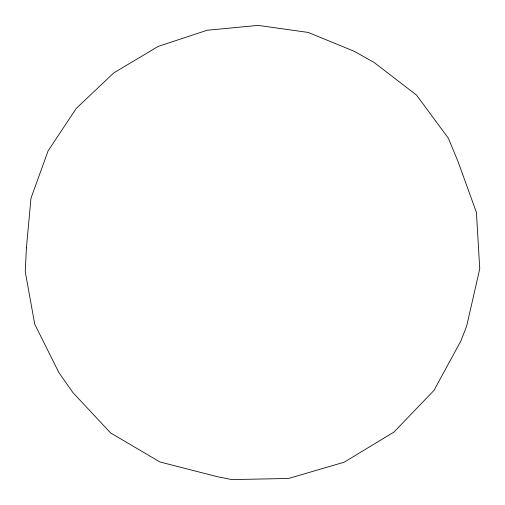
<?xml version="1.0" encoding="UTF-8"?>
<svg xmlns="http://www.w3.org/2000/svg" width="505" height="505" viewBox="0 0 505 505"><rect width="100%" height="100%" fill="white"/><g stroke="black" fill="none" stroke-linecap="round" stroke-linejoin="round"><path stroke-width="0.76" d="M26.424 247.848L25.25 271.696L34.738 324.185L58.814 372.482L72.96 392.644L110.652 432.968L159.946 461.974L217.586 476.752L231.852 479.605L288.582 478.456L344.195 462.201L394.033 432.002L433.947 390.422L460.838 341.064L466.67 326.097L479.75 268.818L476.423 212.428L457.82 161.013L448.358 138.225L416.474 95.035L374.218 62.563L354.447 51.396L308.22 32.434L258.131 25.395L207.164 30.25L158.141 46.435L113.713 72.947L76.305 108.367L48.101 150.875L30.975 198.244L26.424 247.848"/></g></svg>
